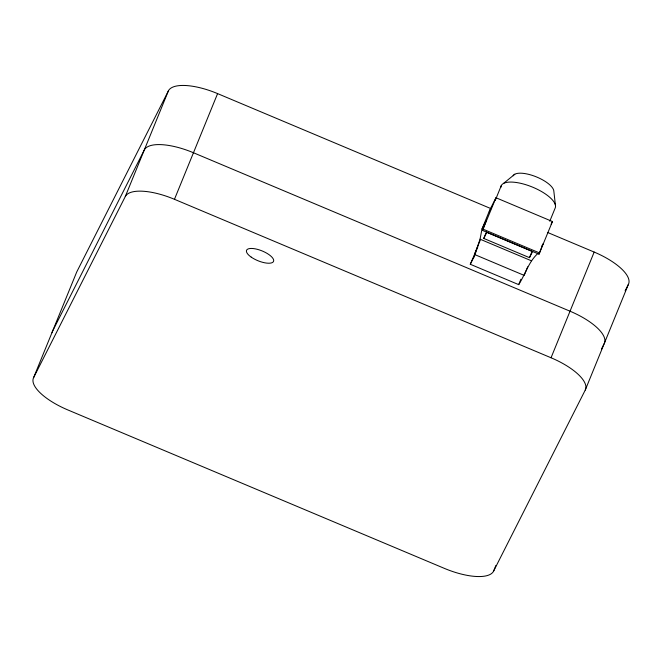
<?xml version="1.0" encoding="UTF-8"?>
<svg xmlns="http://www.w3.org/2000/svg" width="662" height="662" viewBox="0 0 662 662"><rect width="100%" height="100%" fill="white"/><g stroke="black" fill="none" stroke-linecap="round" stroke-linejoin="round"><path stroke-width="0.99" d="M537.825 253.505C528.582 261.953 525.289 274.358 518.694 284.635L470.277 264.262L473.901 257.121L480.049 239.181L481.994 229.019L489.698 210.144L495.97 197.748L552.456 221.522L539.017 254.167L482.524 230.401L486.454 220.198L481.994 229.019M489.317 212.121L489.698 210.144M539.017 254.167L542.939 243.972L542.054 245.734M547.457 232.403L594.17 252.065A45.248 16.509 22.2 0 1 628.387 284.379L585.249 390.075L493.579 571.165A45.248 16.509 22.2 0 1 444.409 568.393L67.83 409.935A45.248 16.509 22.2 0 1 33.613 377.621L76.751 271.925L168.421 90.835A45.248 16.509 22.2 0 1 217.591 93.607L491.212 208.737M33.613 377.621L125.292 196.531L168.421 90.835M125.292 196.531A45.248 16.509 22.2 0 1 174.462 199.303L217.591 93.607M482.524 230.401L495.97 197.748M495.226 200.454L501.308 185.542M470.277 264.262L477.823 246.918M480.24 240.141L474.406 254.44L524.213 275.4L527.713 266.819M473.901 257.121L475.788 252.495M532.645 251.411L529.484 257.667L483.757 238.428L485.958 233.032M529.484 257.667L532.049 251.378L486.322 232.139M518.694 284.635L520.895 279.248M549.783 221.224L555.112 208.182A29.194 10.65 22.2 0 0 530.667 186.378A29.194 10.65 22.2 0 0 500.886 187.371M585.249 390.075A45.248 16.509 22.2 0 0 551.041 357.761L594.17 252.065M493.579 571.165L495.904 565.464M483.757 238.428L486.918 232.172M551.115 224.178L552.456 221.522M625.127 290.817L628.387 284.379M601.46 349.031L604.249 343.52A45.248 16.509 22.2 0 0 570.04 311.206L193.461 152.748A45.248 16.509 22.2 0 0 144.291 149.976L52.612 331.066A45.248 16.509 22.2 0 0 52.058 332.705M503.476 183.457L514.796 174.23M483.128 229.209L539.621 252.975M480.049 239.181L531.255 260.729M174.462 199.303L551.041 357.761M555.443 205.328L553.771 190.623A21.896 7.985 22.2 0 0 534.3 176.084A21.896 7.985 22.2 0 0 513.174 175.786M251.229 257.129A14.597 5.329 22.2 0 0 273.489 261.498A14.597 5.329 22.2 0 0 255.408 248.879A14.597 5.329 22.2 0 0 251.229 257.129"/></g></svg>
